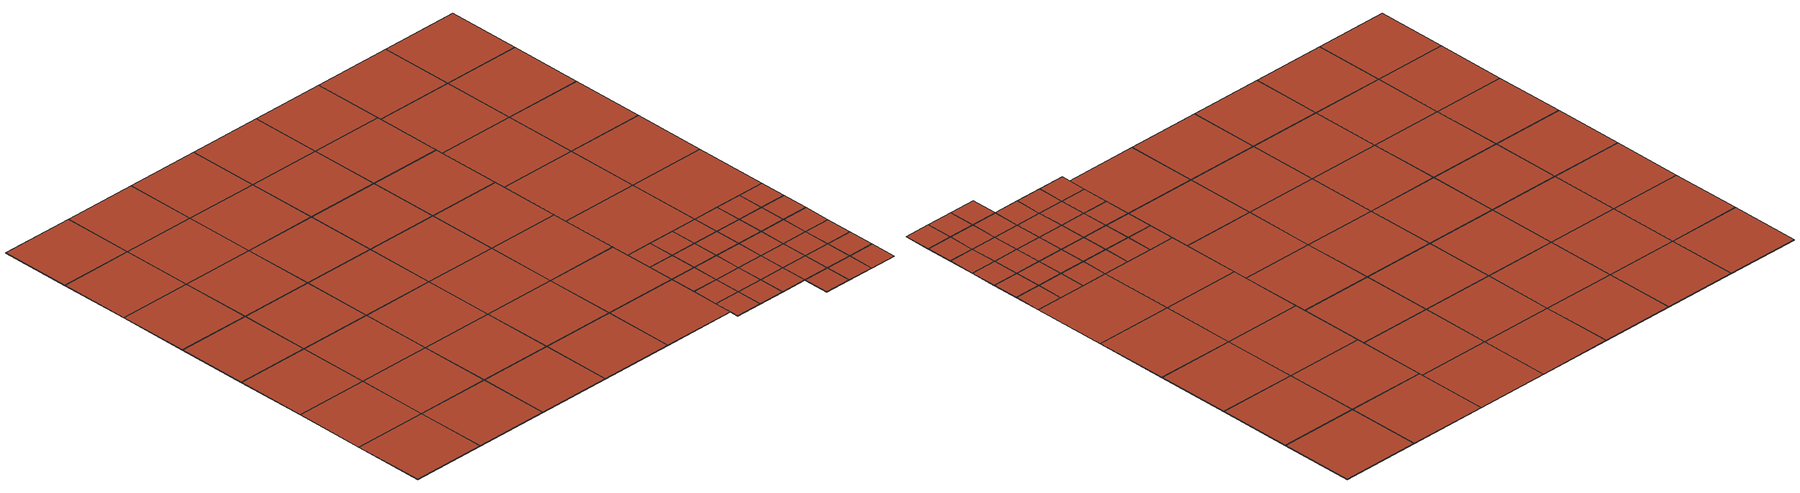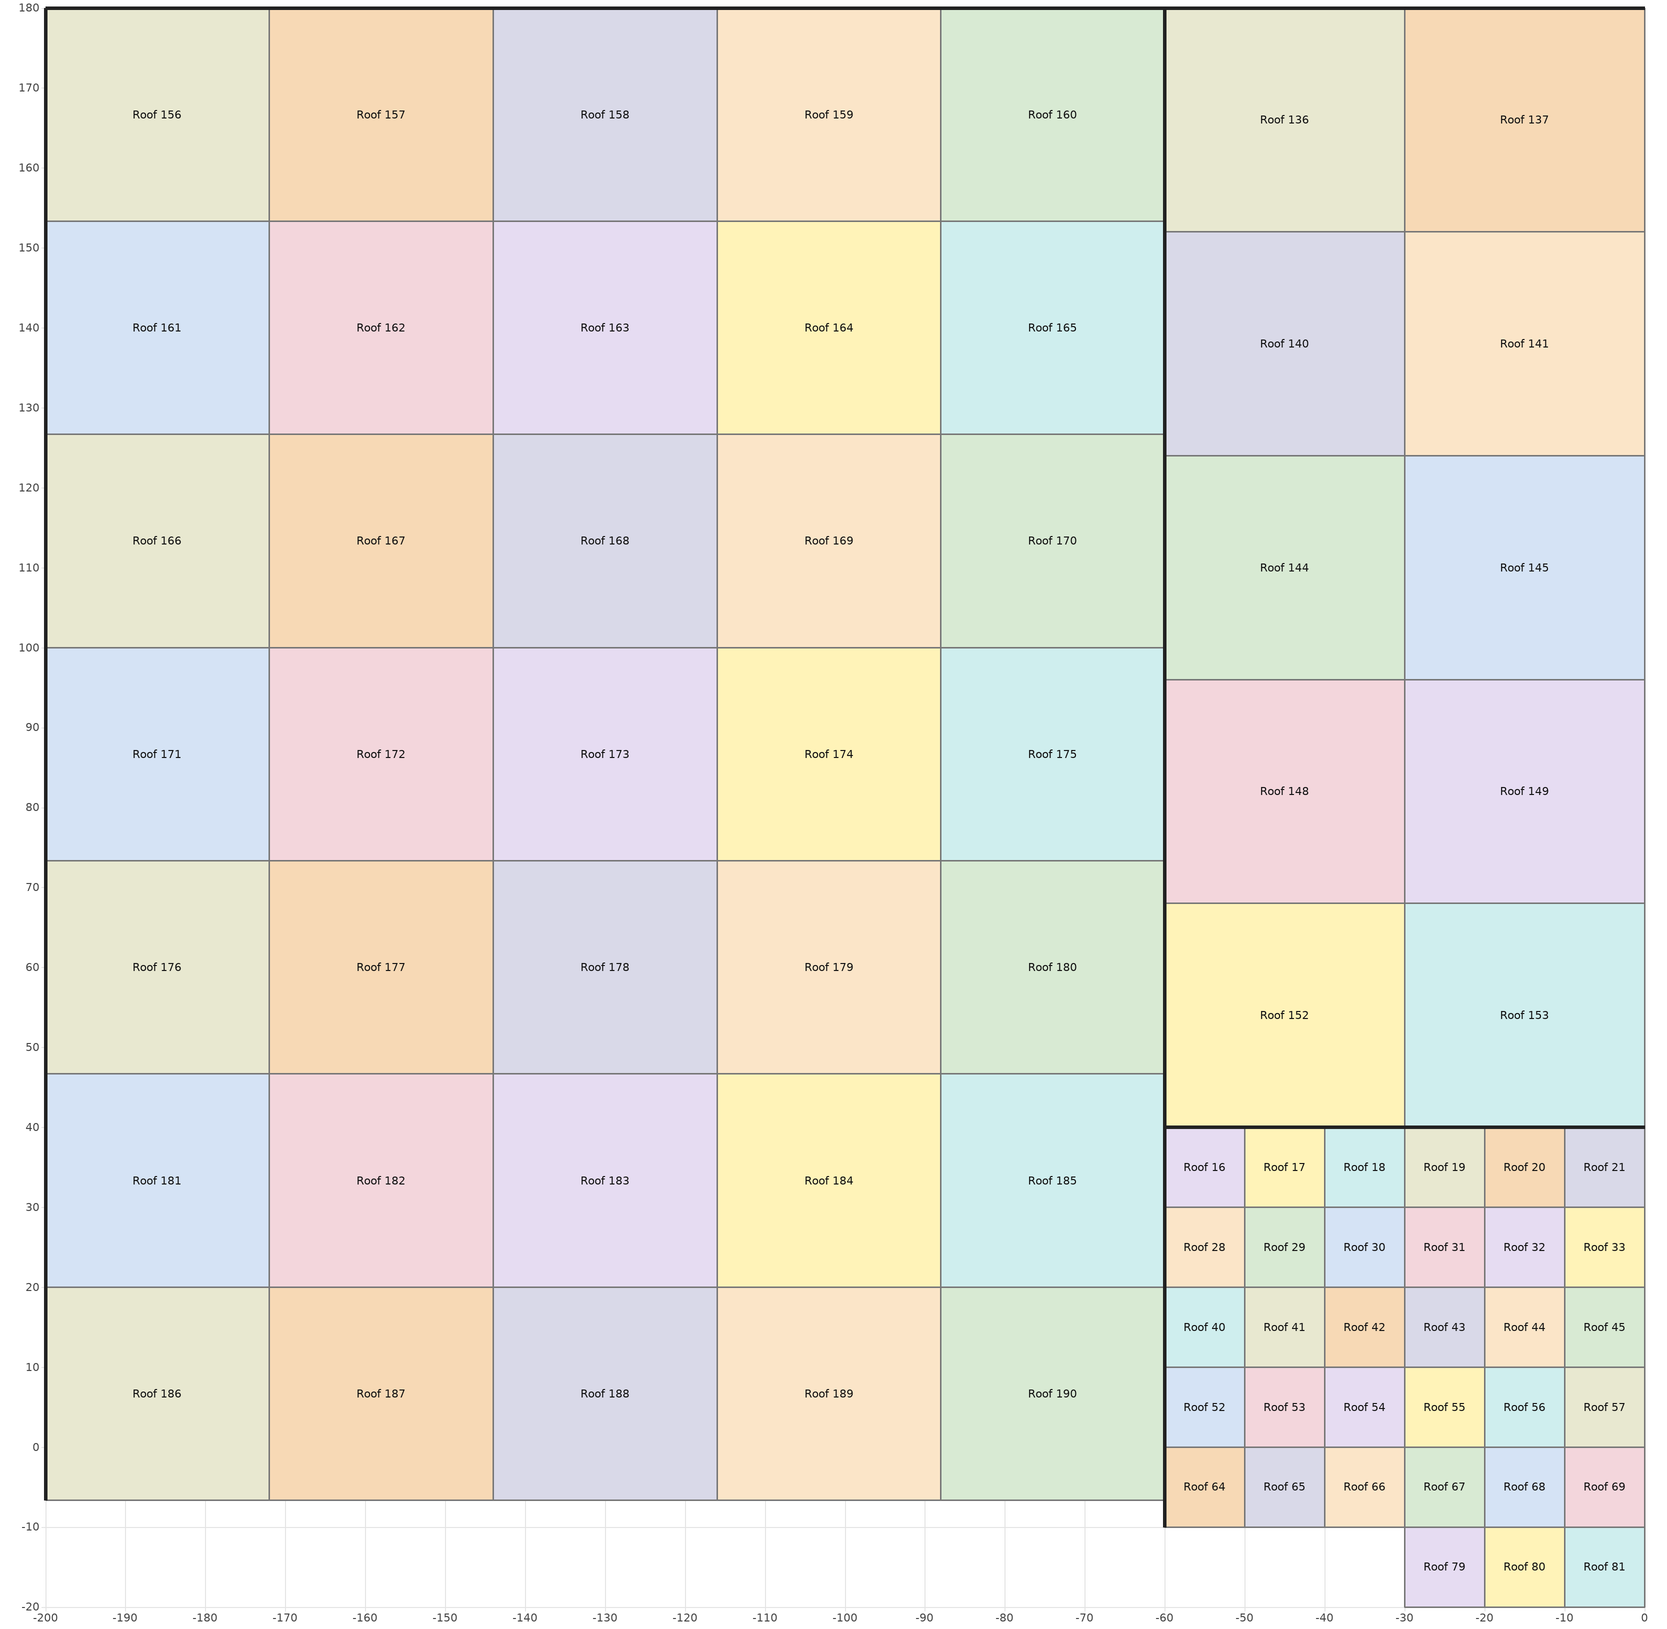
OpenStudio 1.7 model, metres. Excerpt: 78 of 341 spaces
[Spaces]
Roof 16
 floor ground: -60,40 -50,40 -50,30 -60,30 z-0.1
 wall outside: -50,40 -60,40 -60,30 z-0.1:0
 wall to Roof 17: -50,30 -50,40 z-0.1:0
 wall to Roof 28: -60,30 -50,30 z-0.1:0
 roof outside: -60,30 -50,30 -50,40 -60,40 z0
Roof 17
 floor ground: -50,40 -40,40 -40,30 -50,30 z-0.1
 wall outside: -40,40 -50,40 z-0.1:0
 wall to Roof 18: -40,30 -40,40 z-0.1:0
 wall to Roof 29: -50,30 -40,30 z-0.1:0
 roof outside: -50,30 -40,30 -40,40 -50,40 z0
Roof 18
 floor ground: -40,40 -30,40 -30,30 -40,30 z-0.1
 wall outside: -30,40 -40,40 z-0.1:0
 wall to Roof 19: -30,30 -30,40 z-0.1:0
 wall to Roof 30: -40,30 -30,30 z-0.1:0
 roof outside: -40,30 -30,30 -30,40 -40,40 z0
Roof 19
 floor ground: -30,40 -20,40 -20,30 -30,30 z-0.1
 wall outside: -20,40 -30,40 z-0.1:0
 wall to Roof 20: -20,30 -20,40 z-0.1:0
 wall to Roof 31: -30,30 -20,30 z-0.1:0
 roof outside: -30,30 -20,30 -20,40 -30,40 z0
Roof 20
 floor ground: -20,40 -10,40 -10,30 -20,30 z-0.1
 wall outside: -10,40 -20,40 z-0.1:0
 wall to Roof 21: -10,30 -10,40 z-0.1:0
 wall to Roof 32: -20,30 -10,30 z-0.1:0
 roof outside: -20,30 -10,30 -10,40 -20,40 z0
Roof 21
 floor ground: -10,40 0,40 0,30 -10,30 z-0.1
 wall outside: 0,40 -10,40 z-0.1:0
 wall to Roof 22: 0,30 0,40 z-0.1:0
 wall to Roof 33: -10,30 0,30 z-0.1:0
 roof outside: -10,30 0,30 0,40 -10,40 z0
Roof 28
 floor ground: -60,30 -50,30 -50,20 -60,20 z-0.1
 wall outside: -60,30 -60,20 z-0.1:0
 wall to Roof 29: -50,20 -50,30 z-0.1:0
 wall to Roof 40: -60,20 -50,20 z-0.1:0
 roof outside: -60,20 -50,20 -50,30 -60,30 z0
Roof 29
 floor ground: -50,30 -40,30 -40,20 -50,20 z-0.1
 wall to Roof 30: -40,20 -40,30 z-0.1:0
 wall to Roof 41: -50,20 -40,20 z-0.1:0
 roof outside: -50,20 -40,20 -40,30 -50,30 z0
Roof 30
 floor ground: -40,30 -30,30 -30,20 -40,20 z-0.1
 wall to Roof 31: -30,20 -30,30 z-0.1:0
 wall to Roof 42: -40,20 -30,20 z-0.1:0
 roof outside: -40,20 -30,20 -30,30 -40,30 z0
Roof 31
 floor ground: -30,30 -20,30 -20,20 -30,20 z-0.1
 wall to Roof 32: -20,20 -20,30 z-0.1:0
 wall to Roof 43: -30,20 -20,20 z-0.1:0
 roof outside: -30,20 -20,20 -20,30 -30,30 z0
Roof 32
 floor ground: -20,30 -10,30 -10,20 -20,20 z-0.1
 wall to Roof 33: -10,20 -10,30 z-0.1:0
 wall to Roof 44: -20,20 -10,20 z-0.1:0
 roof outside: -20,20 -10,20 -10,30 -20,30 z0
Roof 33
 floor ground: -10,30 0,30 0,20 -10,20 z-0.1
 wall to Roof 34: 0,20 0,30 z-0.1:0
 wall to Roof 45: -10,20 0,20 z-0.1:0
 roof outside: -10,20 0,20 0,30 -10,30 z0
Roof 40
 floor ground: -60,20 -50,20 -50,10 -60,10 z-0.1
 wall outside: -60,20 -60,10 z-0.1:0
 wall to Roof 41: -50,10 -50,20 z-0.1:0
 wall to Roof 52: -60,10 -50,10 z-0.1:0
 roof outside: -60,10 -50,10 -50,20 -60,20 z0
Roof 41
 floor ground: -50,20 -40,20 -40,10 -50,10 z-0.1
 wall to Roof 42: -40,10 -40,20 z-0.1:0
 wall to Roof 53: -50,10 -40,10 z-0.1:0
 roof outside: -50,10 -40,10 -40,20 -50,20 z0
Roof 42
 floor ground: -40,20 -30,20 -30,10 -40,10 z-0.1
 wall to Roof 43: -30,10 -30,20 z-0.1:0
 wall to Roof 54: -40,10 -30,10 z-0.1:0
 roof outside: -40,10 -30,10 -30,20 -40,20 z0
Roof 43
 floor ground: -30,20 -20,20 -20,10 -30,10 z-0.1
 wall to Roof 44: -20,10 -20,20 z-0.1:0
 wall to Roof 55: -30,10 -20,10 z-0.1:0
 roof outside: -30,10 -20,10 -20,20 -30,20 z0
Roof 44
 floor ground: -20,20 -10,20 -10,10 -20,10 z-0.1
 wall to Roof 45: -10,10 -10,20 z-0.1:0
 wall to Roof 56: -20,10 -10,10 z-0.1:0
 roof outside: -20,10 -10,10 -10,20 -20,20 z0
Roof 45
 floor ground: -10,20 0,20 0,10 -10,10 z-0.1
 wall to Roof 46: 0,10 0,20 z-0.1:0
 wall to Roof 57: -10,10 0,10 z-0.1:0
 roof outside: -10,10 0,10 0,20 -10,20 z0
Roof 52
 floor ground: -60,10 -50,10 -50,0 -60,0 z-0.1
 wall outside: -60,10 -60,0 z-0.1:0
 wall to Roof 53: -50,0 -50,10 z-0.1:0
 wall to Roof 64: -60,0 -50,0 z-0.1:0
 roof outside: -60,0 -50,0 -50,10 -60,10 z0
Roof 53
 floor ground: -50,10 -40,10 -40,0 -50,0 z-0.1
 wall to Roof 54: -40,0 -40,10 z-0.1:0
 wall to Roof 65: -50,0 -40,0 z-0.1:0
 roof outside: -50,0 -40,0 -40,10 -50,10 z0
Roof 54
 floor ground: -40,10 -30,10 -30,0 -40,0 z-0.1
 wall to Roof 55: -30,0 -30,10 z-0.1:0
 wall to Roof 66: -40,0 -30,0 z-0.1:0
 roof outside: -40,0 -30,0 -30,10 -40,10 z0
Roof 55
 floor ground: -30,10 -20,10 -20,0 -30,0 z-0.1
 wall to Roof 56: -20,0 -20,10 z-0.1:0
 wall to Roof 67: -30,0 -20,0 z-0.1:0
 roof outside: -30,0 -20,0 -20,10 -30,10 z0
Roof 56
 floor ground: -20,10 -10,10 -10,0 -20,0 z-0.1
 wall to Roof 57: -10,0 -10,10 z-0.1:0
 wall to Roof 68: -20,0 -10,0 z-0.1:0
 roof outside: -20,0 -10,0 -10,10 -20,10 z0
Roof 57
 floor ground: -10,10 0,10 0,0 -10,0 z-0.1
 wall to Roof 58: 0,0 0,10 z-0.1:0
 wall to Roof 69: -10,0 0,0 z-0.1:0
 roof outside: -10,0 0,0 0,10 -10,10 z0
Roof 64
 floor ground: -60,0 -50,0 -50,-10 -60,-10 z-0.1
 wall outside: -60,0 -60,-10 z-0.1:0
 wall to Roof 65: -50,-10 -50,0 z-0.1:0
 wall to Roof 76: -60,-10 -50,-10 z-0.1:0
 roof outside: -60,-10 -50,-10 -50,0 -60,0 z0
Roof 65
 floor ground: -50,0 -40,0 -40,-10 -50,-10 z-0.1
 wall to Roof 66: -40,-10 -40,0 z-0.1:0
 wall to Roof 77: -50,-10 -40,-10 z-0.1:0
 roof outside: -50,-10 -40,-10 -40,0 -50,0 z0
Roof 66
 floor ground: -40,0 -30,0 -30,-10 -40,-10 z-0.1
 wall to Roof 67: -30,-10 -30,0 z-0.1:0
 wall to Roof 78: -40,-10 -30,-10 z-0.1:0
 roof outside: -40,-10 -30,-10 -30,0 -40,0 z0
Roof 67
 floor ground: -30,0 -20,0 -20,-10 -30,-10 z-0.1
 wall to Roof 68: -20,-10 -20,0 z-0.1:0
 wall to Roof 79: -30,-10 -20,-10 z-0.1:0
 roof outside: -30,-10 -20,-10 -20,0 -30,0 z0
Roof 68
 floor ground: -20,0 -10,0 -10,-10 -20,-10 z-0.1
 wall to Roof 69: -10,-10 -10,0 z-0.1:0
 wall to Roof 80: -20,-10 -10,-10 z-0.1:0
 roof outside: -20,-10 -10,-10 -10,0 -20,0 z0
Roof 69
 floor ground: -10,0 0,0 0,-10 -10,-10 z-0.1
 wall to Roof 70: 0,-10 0,0 z-0.1:0
 wall to Roof 81: -10,-10 0,-10 z-0.1:0
 roof outside: -10,-10 0,-10 0,0 -10,0 z0
Roof 79
 floor ground: -30,-10 -20,-10 -20,-20 -30,-20 z-0.1
 wall to Roof 80: -20,-20 -20,-10 z-0.1:0
 wall to Roof 91: -30,-20 -20,-20 z-0.1:0
 wall to Roof 78: -30,-10 -30,-20 z-0.1:0
 roof outside: -30,-20 -20,-20 -20,-10 -30,-10 z0
Roof 80
 floor ground: -20,-10 -10,-10 -10,-20 -20,-20 z-0.1
 wall to Roof 81: -10,-20 -10,-10 z-0.1:0
 wall to Roof 92: -20,-20 -10,-20 z-0.1:0
 roof outside: -20,-20 -10,-20 -10,-10 -20,-10 z0
Roof 81
 floor ground: -10,-10 0,-10 0,-20 -10,-20 z-0.1
 wall to Roof 82: 0,-20 0,-10 z-0.1:0
 wall to Roof 93: -10,-20 0,-20 z-0.1:0
 roof outside: -10,-20 0,-20 0,-10 -10,-10 z0
Roof 136
 floor ground: -60,180 -30,180 -30,152 -60,152 z-0.1
 wall outside: -30,180 -60,180 -60,152 z-0.1:0
 wall to Roof 137: -30,152 -30,180 z-0.1:0
 wall to Roof 140: -60,152 -30,152 z-0.1:0
 roof outside: -60,152 -30,152 -30,180 -60,180 z0
Roof 137
 floor ground: -30,180 0,180 0,152 -30,152 z-0.1
 wall outside: 0,180 -30,180 z-0.1:0
 wall to Roof 138: 0,152 0,180 z-0.1:0
 wall to Roof 141: -30,152 0,152 z-0.1:0
 roof outside: -30,152 0,152 0,180 -30,180 z0
Roof 140
 floor ground: -60,152 -30,152 -30,124 -60,124 z-0.1
 wall outside: -60,152 -60,124 z-0.1:0
 wall to Roof 141: -30,124 -30,152 z-0.1:0
 wall to Roof 144: -60,124 -30,124 z-0.1:0
 roof outside: -60,124 -30,124 -30,152 -60,152 z0
Roof 141
 floor ground: -30,152 0,152 0,124 -30,124 z-0.1
 wall to Roof 142: 0,124 0,152 z-0.1:0
 wall to Roof 145: -30,124 0,124 z-0.1:0
 roof outside: -30,124 0,124 0,152 -30,152 z0
Roof 144
 floor ground: -60,124 -30,124 -30,96 -60,96 z-0.1
 wall outside: -60,124 -60,96 z-0.1:0
 wall to Roof 145: -30,96 -30,124 z-0.1:0
 wall to Roof 148: -60,96 -30,96 z-0.1:0
 roof outside: -60,96 -30,96 -30,124 -60,124 z0
Roof 145
 floor ground: -30,124 0,124 0,96 -30,96 z-0.1
 wall to Roof 146: 0,96 0,124 z-0.1:0
 wall to Roof 149: -30,96 0,96 z-0.1:0
 roof outside: -30,96 0,96 0,124 -30,124 z0
Roof 148
 floor ground: -60,96 -30,96 -30,68 -60,68 z-0.1
 wall outside: -60,96 -60,68 z-0.1:0
 wall to Roof 149: -30,68 -30,96 z-0.1:0
 wall to Roof 152: -60,68 -30,68 z-0.1:0
 roof outside: -60,68 -30,68 -30,96 -60,96 z0
Roof 149
 floor ground: -30,96 0,96 0,68 -30,68 z-0.1
 wall to Roof 150: 0,68 0,96 z-0.1:0
 wall to Roof 153: -30,68 0,68 z-0.1:0
 roof outside: -30,68 0,68 0,96 -30,96 z0
Roof 152
 floor ground: -60,68 -30,68 -30,40 -60,40 z-0.1
 wall outside: -60,68 -60,40 -30,40 z-0.1:0
 wall to Roof 153: -30,40 -30,68 z-0.1:0
 roof outside: -60,40 -30,40 -30,68 -60,68 z0
Roof 153
 floor ground: -30,68 0,68 0,40 -30,40 z-0.1
 wall outside: -30,40 0,40 z-0.1:0
 wall to Roof 154: 0,40 0,68 z-0.1:0
 roof outside: -30,40 0,40 0,68 -30,68 z0
Roof 156
 floor ground: -200,180 -172,180 -172,153.33 -200,153.33 z-0.1
 wall outside: -172,180 -200,180 -200,153.33 z-0.1:0
 wall to Roof 157: -172,153.33 -172,180 z-0.1:0
 wall to Roof 161: -200,153.33 -172,153.33 z-0.1:0
 roof outside: -200,153.33 -172,153.33 -172,180 -200,180 z0
Roof 157
 floor ground: -172,180 -144,180 -144,153.33 -172,153.33 z-0.1
 wall outside: -144,180 -172,180 z-0.1:0
 wall to Roof 158: -144,153.33 -144,180 z-0.1:0
 wall to Roof 162: -172,153.33 -144,153.33 z-0.1:0
 roof outside: -172,153.33 -144,153.33 -144,180 -172,180 z0
Roof 158
 floor ground: -144,180 -116,180 -116,153.33 -144,153.33 z-0.1
 wall outside: -116,180 -144,180 z-0.1:0
 wall to Roof 159: -116,153.33 -116,180 z-0.1:0
 wall to Roof 163: -144,153.33 -116,153.33 z-0.1:0
 roof outside: -144,153.33 -116,153.33 -116,180 -144,180 z0
Roof 159
 floor ground: -116,180 -88,180 -88,153.33 -116,153.33 z-0.1
 wall outside: -88,180 -116,180 z-0.1:0
 wall to Roof 160: -88,153.33 -88,180 z-0.1:0
 wall to Roof 164: -116,153.33 -88,153.33 z-0.1:0
 roof outside: -116,153.33 -88,153.33 -88,180 -116,180 z0
Roof 160
 floor ground: -88,180 -60,180 -60,153.33 -88,153.33 z-0.1
 wall outside: -60,153.33 -60,180 -88,180 z-0.1:0
 wall to Roof 165: -88,153.33 -60,153.33 z-0.1:0
 roof outside: -88,153.33 -60,153.33 -60,180 -88,180 z0
Roof 161
 floor ground: -200,153.33 -172,153.33 -172,126.67 -200,126.67 z-0.1
 wall outside: -200,153.33 -200,126.67 z-0.1:0
 wall to Roof 162: -172,126.67 -172,153.33 z-0.1:0
 wall to Roof 166: -200,126.67 -172,126.67 z-0.1:0
 roof outside: -200,126.67 -172,126.67 -172,153.33 -200,153.33 z0
Roof 162
 floor ground: -172,153.33 -144,153.33 -144,126.67 -172,126.67 z-0.1
 wall to Roof 163: -144,126.67 -144,153.33 z-0.1:0
 wall to Roof 167: -172,126.67 -144,126.67 z-0.1:0
 roof outside: -172,126.67 -144,126.67 -144,153.33 -172,153.33 z0
Roof 163
 floor ground: -144,153.33 -116,153.33 -116,126.67 -144,126.67 z-0.1
 wall to Roof 164: -116,126.67 -116,153.33 z-0.1:0
 wall to Roof 168: -144,126.67 -116,126.67 z-0.1:0
 roof outside: -144,126.67 -116,126.67 -116,153.33 -144,153.33 z0
Roof 164
 floor ground: -116,153.33 -88,153.33 -88,126.67 -116,126.67 z-0.1
 wall to Roof 165: -88,126.67 -88,153.33 z-0.1:0
 wall to Roof 169: -116,126.67 -88,126.67 z-0.1:0
 roof outside: -116,126.67 -88,126.67 -88,153.33 -116,153.33 z0
Roof 165
 floor ground: -88,153.33 -60,153.33 -60,126.67 -88,126.67 z-0.1
 wall outside: -60,126.67 -60,153.33 z-0.1:0
 wall to Roof 170: -88,126.67 -60,126.67 z-0.1:0
 roof outside: -88,126.67 -60,126.67 -60,153.33 -88,153.33 z0
Roof 166
 floor ground: -200,126.67 -172,126.67 -172,100 -200,100 z-0.1
 wall outside: -200,126.67 -200,100 z-0.1:0
 wall to Roof 167: -172,100 -172,126.67 z-0.1:0
 wall to Roof 171: -200,100 -172,100 z-0.1:0
 roof outside: -200,100 -172,100 -172,126.67 -200,126.67 z0
Roof 167
 floor ground: -172,126.67 -144,126.67 -144,100 -172,100 z-0.1
 wall to Roof 168: -144,100 -144,126.67 z-0.1:0
 wall to Roof 172: -172,100 -144,100 z-0.1:0
 roof outside: -172,100 -144,100 -144,126.67 -172,126.67 z0
Roof 168
 floor ground: -144,126.67 -116,126.67 -116,100 -144,100 z-0.1
 wall to Roof 169: -116,100 -116,126.67 z-0.1:0
 wall to Roof 173: -144,100 -116,100 z-0.1:0
 roof outside: -144,100 -116,100 -116,126.67 -144,126.67 z0
Roof 169
 floor ground: -116,126.67 -88,126.67 -88,100 -116,100 z-0.1
 wall to Roof 170: -88,100 -88,126.67 z-0.1:0
 wall to Roof 174: -116,100 -88,100 z-0.1:0
 roof outside: -116,100 -88,100 -88,126.67 -116,126.67 z0
Roof 170
 floor ground: -88,126.67 -60,126.67 -60,100 -88,100 z-0.1
 wall outside: -60,100 -60,126.67 z-0.1:0
 wall to Roof 175: -88,100 -60,100 z-0.1:0
 roof outside: -88,100 -60,100 -60,126.67 -88,126.67 z0
Roof 171
 floor ground: -200,100 -172,100 -172,73.33 -200,73.33 z-0.1
 wall outside: -200,100 -200,73.33 z-0.1:0
 wall to Roof 172: -172,73.33 -172,100 z-0.1:0
 wall to Roof 176: -200,73.33 -172,73.33 z-0.1:0
 roof outside: -200,73.33 -172,73.33 -172,100 -200,100 z0
Roof 172
 floor ground: -172,100 -144,100 -144,73.33 -172,73.33 z-0.1
 wall to Roof 173: -144,73.33 -144,100 z-0.1:0
 wall to Roof 177: -172,73.33 -144,73.33 z-0.1:0
 roof outside: -172,73.33 -144,73.33 -144,100 -172,100 z0
Roof 173
 floor ground: -144,100 -116,100 -116,73.33 -144,73.33 z-0.1
 wall to Roof 174: -116,73.33 -116,100 z-0.1:0
 wall to Roof 178: -144,73.33 -116,73.33 z-0.1:0
 roof outside: -144,73.33 -116,73.33 -116,100 -144,100 z0
Roof 174
 floor ground: -116,100 -88,100 -88,73.33 -116,73.33 z-0.1
 wall to Roof 175: -88,73.33 -88,100 z-0.1:0
 wall to Roof 179: -116,73.33 -88,73.33 z-0.1:0
 roof outside: -116,73.33 -88,73.33 -88,100 -116,100 z0
Roof 175
 floor ground: -88,100 -60,100 -60,73.33 -88,73.33 z-0.1
 wall outside: -60,73.33 -60,100 z-0.1:0
 wall to Roof 180: -88,73.33 -60,73.33 z-0.1:0
 roof outside: -88,73.33 -60,73.33 -60,100 -88,100 z0
Roof 176
 floor ground: -200,73.33 -172,73.33 -172,46.67 -200,46.67 z-0.1
 wall outside: -200,73.33 -200,46.67 z-0.1:0
 wall to Roof 177: -172,46.67 -172,73.33 z-0.1:0
 wall to Roof 181: -200,46.67 -172,46.67 z-0.1:0
 roof outside: -200,46.67 -172,46.67 -172,73.33 -200,73.33 z0
Roof 177
 floor ground: -172,73.33 -144,73.33 -144,46.67 -172,46.67 z-0.1
 wall to Roof 178: -144,46.67 -144,73.33 z-0.1:0
 wall to Roof 182: -172,46.67 -144,46.67 z-0.1:0
 roof outside: -172,46.67 -144,46.67 -144,73.33 -172,73.33 z0
Roof 178
 floor ground: -144,73.33 -116,73.33 -116,46.67 -144,46.67 z-0.1
 wall to Roof 179: -116,46.67 -116,73.33 z-0.1:0
 wall to Roof 183: -144,46.67 -116,46.67 z-0.1:0
 roof outside: -144,46.67 -116,46.67 -116,73.33 -144,73.33 z0
Roof 179
 floor ground: -116,73.33 -88,73.33 -88,46.67 -116,46.67 z-0.1
 wall to Roof 180: -88,46.67 -88,73.33 z-0.1:0
 wall to Roof 184: -116,46.67 -88,46.67 z-0.1:0
 roof outside: -116,46.67 -88,46.67 -88,73.33 -116,73.33 z0
Roof 180
 floor ground: -88,73.33 -60,73.33 -60,46.67 -88,46.67 z-0.1
 wall outside: -60,46.67 -60,73.33 z-0.1:0
 wall to Roof 185: -88,46.67 -60,46.67 z-0.1:0
 roof outside: -88,46.67 -60,46.67 -60,73.33 -88,73.33 z0
Roof 181
 floor ground: -200,46.67 -172,46.67 -172,20 -200,20 z-0.1
 wall outside: -200,46.67 -200,20 z-0.1:0
 wall to Roof 182: -172,20 -172,46.67 z-0.1:0
 wall to Roof 186: -200,20 -172,20 z-0.1:0
 roof outside: -200,20 -172,20 -172,46.67 -200,46.67 z0
Roof 182
 floor ground: -172,46.67 -144,46.67 -144,20 -172,20 z-0.1
 wall to Roof 183: -144,20 -144,46.67 z-0.1:0
 wall to Roof 187: -172,20 -144,20 z-0.1:0
 roof outside: -172,20 -144,20 -144,46.67 -172,46.67 z0
Roof 183
 floor ground: -144,46.67 -116,46.67 -116,20 -144,20 z-0.1
 wall to Roof 184: -116,20 -116,46.67 z-0.1:0
 wall to Roof 188: -144,20 -116,20 z-0.1:0
 roof outside: -144,20 -116,20 -116,46.67 -144,46.67 z0
Roof 184
 floor ground: -116,46.67 -88,46.67 -88,20 -116,20 z-0.1
 wall to Roof 185: -88,20 -88,46.67 z-0.1:0
 wall to Roof 189: -116,20 -88,20 z-0.1:0
 roof outside: -116,20 -88,20 -88,46.67 -116,46.67 z0
Roof 185
 floor ground: -88,46.67 -60,46.67 -60,20 -88,20 z-0.1
 wall outside: -60,20 -60,46.67 z-0.1:0
 wall to Roof 190: -88,20 -60,20 z-0.1:0
 roof outside: -88,20 -60,20 -60,46.67 -88,46.67 z0
Roof 186
 floor ground: -200,20 -172,20 -172,-6.67 -200,-6.67 z-0.1
 wall outside: -200,20 -200,-6.67 z-0.1:0
 wall to Roof 187: -172,-6.67 -172,20 z-0.1:0
 wall to Roof 191: -200,-6.67 -172,-6.67 z-0.1:0
 roof outside: -200,-6.67 -172,-6.67 -172,20 -200,20 z0
Roof 187
 floor ground: -172,20 -144,20 -144,-6.67 -172,-6.67 z-0.1
 wall to Roof 188: -144,-6.67 -144,20 z-0.1:0
 wall to Roof 192: -172,-6.67 -144,-6.67 z-0.1:0
 roof outside: -172,-6.67 -144,-6.67 -144,20 -172,20 z0
Roof 188
 floor ground: -144,20 -116,20 -116,-6.67 -144,-6.67 z-0.1
 wall to Roof 189: -116,-6.67 -116,20 z-0.1:0
 wall to Roof 193: -144,-6.67 -116,-6.67 z-0.1:0
 roof outside: -144,-6.67 -116,-6.67 -116,20 -144,20 z0
Roof 189
 floor ground: -116,20 -88,20 -88,-6.67 -116,-6.67 z-0.1
 wall to Roof 190: -88,-6.67 -88,20 z-0.1:0
 wall to Roof 194: -116,-6.67 -88,-6.67 z-0.1:0
 roof outside: -116,-6.67 -88,-6.67 -88,20 -116,20 z0
Roof 190
 floor ground: -88,20 -60,20 -60,-6.67 -88,-6.67 z-0.1
 wall outside: -60,-6.67 -60,20 z-0.1:0
 wall to Roof 195: -88,-6.67 -60,-6.67 z-0.1:0
 roof outside: -88,-6.67 -60,-6.67 -60,20 -88,20 z0
[Building]
Building 1: North Axis {deg}=0; Default Construction Set=MyConsturction
[Construction]
ASHRAE 90.1-2004 ExtWall Mass ClimateZone 6: 1IN Stucco, 8IN CONCRETE HW RefBldg, Mass NonRes Wall Insulation-1.69, 1/2IN Gypsum
Interior Window: Clear 3mm
Interior Partition: G05 25mm wood
Exterior Door: F08 Metal surface, I01 25mm insulation board
ASHRAE 90.1-2004 ExtWindow ClimateZone 4-6: Fixed Window 3.24/0.39/0.31
[Material] Thermal Absorptance=0.9
Name | Roughness | Thickness {m} | Conductivity {W/m-K} | Density {kg/m3} | Specific Heat {J/kg-K} | Solar Absorptance | Visible Absorptance
1IN Stucco | Smooth | 0.0253 | 0.6918 | 1858 | 837 | 0.92 | 0.92
8IN CONCRETE HW RefBldg | Rough | 0.2032 | 1.311 | 2240 | 836.8 | 0.7 | 0.7
Mass NonRes Wall Insulation-1.69 | MediumRough | 0.0623673 | 0.049 | 265 | 836.8 | 0.7 | 0.7
1/2IN Gypsum | Smooth | 0.0127 | 0.16 | 784.9 | 830 | 0.4 | 0.4
G05 25mm wood | MediumSmooth | 0.0254 | 0.15 | 608 | 1630 | 0.5 | 0.5
F08 Metal surface | Smooth | 0.0008 | 45.28 | 7824 | 500 | 0.7 | 0.7
I01 25mm insulation board | MediumRough | 0.0254 | 0.03 | 43 | 1210 | 0.6 | 0.6
[WindowMaterial:SimpleGlazingSystem]
Fixed Window 3.24/0.39/0.31: U-Factor {W/m2-K}=3.23646; Solar Heat Gain Coefficient=0.39; Visible Transmittance=0.31
[WindowMaterial:Glazing]
Clear 3mm: Optical Data Type=SpectralAverage; Thickness {m}=0.003; Solar Transmittance at Normal Incidence=0.837; Front Side Solar Reflectance at Normal Incidence=0.075; Back Side Solar Reflectance at Normal Incidence=0; Visible Transmittance at Normal Incidence=0.898; Front Side Visible Reflectance at Normal Incidence=0.081; Back Side Visible Reflectance at Normal Incidence=0; Infrared Transmittance at Normal Incidence=0; Front Side Infrared Hemispherical Emissivity=0.84; Back Side Infrared Hemispherical Emissivity=0.84; Conductivity {W/m-K}=0.9; Dirt Correction Factor for Solar and Visible Transmittance=1; Solar Diffusing=No
[DefaultConstructionSet]
MyConsturction: Default Exterior Surface Constructions=Default Surface Constructions 1; Default Interior Surface Constructions=Default Surface Constructions 1; Default Ground Contact Surface Constructions=Default Surface Constructions 1; Default Exterior SubSurface Constructions=Default Sub Surface Constructions 1; Default Interior SubSurface Constructions=Default Sub Surface Constructions 1; Interior Partition Construction=Interior Partition
[DefaultSurfaceConstructions]
Default Surface Constructions 1: Floor Construction=ASHRAE 90.1-2004 ExtWall Mass ClimateZone 6; Wall Construction=ASHRAE 90.1-2004 ExtWall Mass ClimateZone 6; Roof Ceiling Construction=ASHRAE 90.1-2004 ExtWall Mass ClimateZone 6
[DefaultSubSurfaceConstructions]
Default Sub Surface Constructions 1: Fixed Window Construction=ASHRAE 90.1-2004 ExtWindow ClimateZone 4-6; Operable Window Construction=ASHRAE 90.1-2004 ExtWindow ClimateZone 4-6; Door Construction=Exterior Door; Glass Door Construction=ASHRAE 90.1-2004 ExtWindow ClimateZone 4-6; Skylight Construction=ASHRAE 90.1-2004 ExtWindow ClimateZone 4-6; Tubular Daylight Dome Construction=Interior Window; Tubular Daylight Diffuser Construction=Interior Window
[Space]
Name | Thermal Zone
Roof 16 | Thermal Zone 43
Roof 17 | Thermal Zone 40
Roof 18 | Thermal Zone 89
Roof 19 | Thermal Zone 124
Roof 20 | Thermal Zone 77
Roof 21 | Thermal Zone 126
Roof 28 | Thermal Zone 102
Roof 29 | Thermal Zone 98
Roof 30 | Thermal Zone 141
Roof 31 | Thermal Zone 38
Roof 32 | Thermal Zone 94
Roof 33 | Thermal Zone 70
Roof 40 | Thermal Zone 115
Roof 41 | Thermal Zone 42
Roof 42 | Thermal Zone 47
Roof 43 | Thermal Zone 73
Roof 44 | Thermal Zone 62
Roof 45 | Thermal Zone 143
Roof 52 | Thermal Zone 92
Roof 53 | Thermal Zone 45
Roof 54 | Thermal Zone 49
Roof 55 | Thermal Zone 60
Roof 56 | Thermal Zone 131
Roof 57 | Thermal Zone 145
Roof 64 | Thermal Zone 108
Roof 65 | Thermal Zone 120
Roof 66 | Thermal Zone 35
Roof 67 | Thermal Zone 148
Roof 68 | Thermal Zone 87
Roof 69 | Thermal Zone 34
Roof 79 | Thermal Zone 58
Roof 80 | Thermal Zone 97
Roof 81 | Thermal Zone 36
Roof 136 | Thermal Zone 161
Roof 137 | Thermal Zone 170
Roof 140 | Thermal Zone 152
Roof 141 | Thermal Zone 168
Roof 144 | Thermal Zone 159
Roof 145 | Thermal Zone 160
Roof 148 | Thermal Zone 163
Roof 149 | Thermal Zone 158
Roof 152 | Thermal Zone 164
Roof 153 | Thermal Zone 169
Roof 156 | Thermal Zone 212
Roof 157 | Thermal Zone 213
Roof 158 | Thermal Zone 208
Roof 159 | Thermal Zone 204
Roof 160 | Thermal Zone 194
Roof 161 | Thermal Zone 172
Roof 162 | Thermal Zone 186
Roof 163 | Thermal Zone 196
Roof 164 | Thermal Zone 200
Roof 165 | Thermal Zone 205
Roof 166 | Thermal Zone 201
Roof 167 | Thermal Zone 182
Roof 168 | Thermal Zone 203
Roof 169 | Thermal Zone 191
Roof 170 | Thermal Zone 177
Roof 171 | Thermal Zone 173
Roof 172 | Thermal Zone 188
Roof 173 | Thermal Zone 174
Roof 174 | Thermal Zone 202
Roof 175 | Thermal Zone 189
Roof 176 | Thermal Zone 209
Roof 177 | Thermal Zone 179
Roof 178 | Thermal Zone 214
Roof 179 | Thermal Zone 207
Roof 180 | Thermal Zone 180
Roof 181 | Thermal Zone 199
Roof 182 | Thermal Zone 197
Roof 183 | Thermal Zone 187
Roof 184 | Thermal Zone 183
Roof 185 | Thermal Zone 178
Roof 186 | Thermal Zone 211
Roof 187 | Thermal Zone 176
Roof 188 | Thermal Zone 192
Roof 189 | Thermal Zone 181
Roof 190 | Thermal Zone 175
[ThermalZone] Use Ideal Air Loads=No
Thermal Zone 34; Thermal Zone 35; Thermal Zone 36; Thermal Zone 38; Thermal Zone 40; Thermal Zone 42; Thermal Zone 43; Thermal Zone 45; Thermal Zone 47; Thermal Zone 49; Thermal Zone 58; Thermal Zone 60; Thermal Zone 62; Thermal Zone 70; Thermal Zone 73; Thermal Zone 77; Thermal Zone 87; Thermal Zone 89; Thermal Zone 92; Thermal Zone 94; Thermal Zone 97; Thermal Zone 98; Thermal Zone 102; Thermal Zone 108; Thermal Zone 115; Thermal Zone 120; Thermal Zone 124; Thermal Zone 126; Thermal Zone 131; Thermal Zone 141; Thermal Zone 143; Thermal Zone 145; Thermal Zone 148; Thermal Zone 152; Thermal Zone 158; Thermal Zone 159; Thermal Zone 160; Thermal Zone 161; Thermal Zone 163; Thermal Zone 164; Thermal Zone 168; Thermal Zone 169; Thermal Zone 170; Thermal Zone 172; Thermal Zone 173; Thermal Zone 174; Thermal Zone 175; Thermal Zone 176; Thermal Zone 177; Thermal Zone 178; Thermal Zone 179; Thermal Zone 180; Thermal Zone 181; Thermal Zone 182; Thermal Zone 183; Thermal Zone 186; Thermal Zone 187; Thermal Zone 188; Thermal Zone 189; Thermal Zone 191; Thermal Zone 192; Thermal Zone 194; Thermal Zone 196; Thermal Zone 197; Thermal Zone 199; Thermal Zone 200; Thermal Zone 201; Thermal Zone 202; Thermal Zone 203; Thermal Zone 204; Thermal Zone 205; Thermal Zone 207; Thermal Zone 208; Thermal Zone 209; Thermal Zone 211; Thermal Zone 212; Thermal Zone 213; Thermal Zone 214
